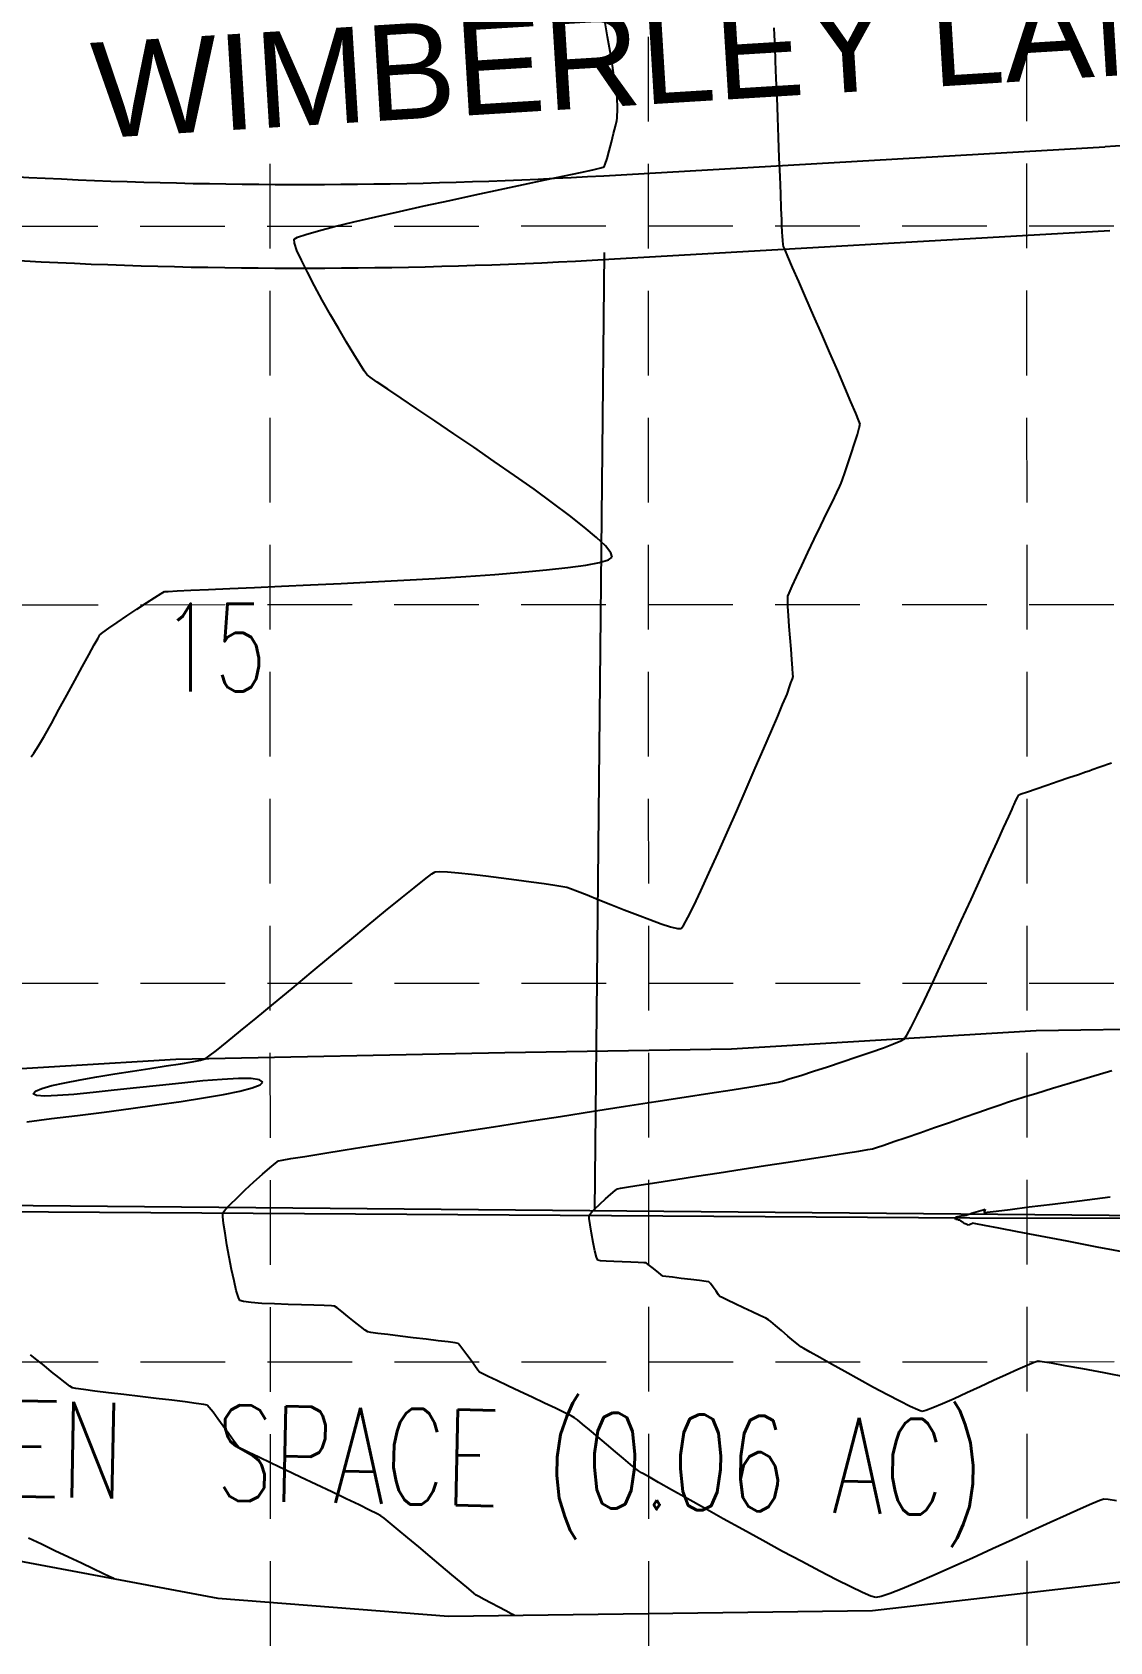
# Model space of a CAD drawing. Extents: x -500 to 2880, y -1767 to 500.
# Drawn here: x 2230.4 to 2365.7, y -1324.6 to -1122.6 of the extents above; entities that cross this region are included whole.
import ezdxf
from ezdxf.enums import TextEntityAlignment as Align

# ---------------------------------------------------------------- set-up
doc = ezdxf.new("R2010")
doc.units = 0
doc.header["$LTSCALE"] = 25
doc.header["$MEASUREMENT"] = 0
doc.linetypes.add('DASHED', pattern=[0.75, 0.5, -0.25])
doc.linetypes.add('HIDDEN', pattern=[0.375, 0.25, -0.125])
for name, color, linetype in [('CONT-MJR', 11, 'DASHED'), ('CONT-MNR', 9, 'HIDDEN'), ('GRID', 254, 'HIDDEN'), ('P-LOTS', 1, 'CONTINUOUS'), ('P-ROW', 2, 'CONTINUOUS'), ('PHASE2', 9, 'CONTINUOUS'), ('PHASE2TEXT', 9, 'CONTINUOUS'), ('SRF-FLT', 7, 'CONTINUOUS'), ('STREET', 6, 'CONTINUOUS')]:
    doc.layers.add(name, color=color, linetype=linetype)
doc.styles.get("Standard").update_dxf_attribs({"font": 'ARIAL.TTF'})
doc.styles.add('TEXT100', font='simplex.shx', dxfattribs={"height": 8.8})

msp = doc.modelspace()

# ---------------------------------------------------------------- linework, layer by layer
at = {"layer": 'CONT-MJR', "color": 35}
for p, q in [((2323.63, -1123.04, 585), (2323.59, -1122.11, 585)), ((2323.69, -1124.46, 585), (2323.63, -1123.04, 585)), ((2323.76, -1126.29, 585), (2323.69, -1124.46, 585)), ((2323.85, -1128.44, 585), (2323.76, -1126.29, 585)), ((2323.94, -1130.82, 585), (2323.85, -1128.44, 585)), ((2324.04, -1133.33, 585), (2323.94, -1130.82, 585)), ((2324.13, -1135.88, 585), (2324.04, -1133.33, 585)), ((2324.23, -1138.4, 585), (2324.13, -1135.88, 585)), ((2324.32, -1140.77, 585), (2324.23, -1138.4, 585)), ((2324.4, -1142.93, 585), (2324.32, -1140.77, 585)), ((2324.47, -1144.76, 585), (2324.4, -1142.93, 585)), ((2324.53, -1146.19, 585), (2324.47, -1144.76, 585)), ((2324.56, -1147.13, 585), (2324.53, -1146.19, 585)), ((2324.57, -1147.48, 585), (2324.56, -1147.13, 585)), ((2324.59, -1147.74, 585), (2324.57, -1147.48, 585)), ((2324.63, -1148.23, 585), (2324.59, -1147.74, 585)), ((2324.68, -1148.8, 585), (2324.63, -1148.23, 585)), ((2324.73, -1149.29, 585), (2324.68, -1148.8, 585)), ((2324.76, -1149.54, 585), (2324.73, -1149.29, 585)), ((2324.91, -1149.88, 585), (2324.76, -1149.54, 585)), ((2325.3, -1150.79, 585), (2324.91, -1149.88, 585)), ((2325.9, -1152.17, 585), (2325.3, -1150.79, 585)), ((2326.67, -1153.93, 585), (2325.9, -1152.17, 585)), ((2327.57, -1155.97, 585), (2326.67, -1153.93, 585)), ((2328.54, -1158.21, 585), (2327.57, -1155.97, 585)), ((2329.56, -1160.55, 585), (2328.54, -1158.21, 585)), ((2330.58, -1162.89, 585), (2329.56, -1160.55, 585)), ((2331.56, -1165.14, 585), (2330.58, -1162.89, 585)), ((2332.45, -1167.22, 585), (2331.56, -1165.14, 585)), ((2333.22, -1169.02, 585), (2332.45, -1167.22, 585)), ((2333.82, -1170.45, 585), (2333.22, -1169.02, 585)), ((2334.22, -1171.42, 585), (2333.82, -1170.45, 585)), ((2333.67, -1174.27, 585), (2334.03, -1173.14, 585)), ((2334.03, -1173.14, 585), (2334.27, -1172.29, 585)), ((2334.36, -1171.84, 585), (2334.22, -1171.42, 585)), ((2334.27, -1172.29, 585), (2334.36, -1171.84, 585)), ((2333.26, -1175.54, 585), (2333.67, -1174.27, 585)), ((2332.45, -1177.93, 585), (2332.83, -1176.81, 585)), ((2332.83, -1176.81, 585), (2333.26, -1175.54, 585)), ((2331.82, -1179.59, 585), (2331.99, -1179.22, 585)), ((2331.99, -1179.22, 585), (2332.15, -1178.78, 585)), ((2332.15, -1178.78, 585), (2332.45, -1177.93, 585)), ((2330.89, -1181.55, 585), (2331.44, -1180.39, 585)), ((2331.44, -1180.39, 585), (2331.82, -1179.59, 585)), ((2329.43, -1184.56, 585), (2330.2, -1182.97, 585)), ((2330.2, -1182.97, 585), (2330.89, -1181.55, 585)), ((2328.62, -1186.25, 585), (2329.43, -1184.56, 585)), ((2327.81, -1187.94, 585), (2328.62, -1186.25, 585)), ((2327.05, -1189.55, 585), (2327.81, -1187.94, 585)), ((2325.83, -1192.17, 585), (2326.37, -1190.99, 585)), ((2326.37, -1190.99, 585), (2327.05, -1189.55, 585)), ((2325.29, -1193.86, 585), (2325.3, -1193.42, 585)), ((2325.3, -1193.42, 585), (2325.45, -1193.01, 585)), ((2325.45, -1193.01, 585), (2325.83, -1192.17, 585)), ((2325.32, -1194.7, 585), (2325.29, -1193.86, 585)), ((2325.39, -1195.85, 585), (2325.32, -1194.7, 585)), ((2325.48, -1197.2, 585), (2325.39, -1195.85, 585)), ((2325.59, -1198.64, 585), (2325.48, -1197.2, 585)), ((2325.7, -1200.06, 585), (2325.59, -1198.64, 585)), ((2325.8, -1201.36, 585), (2325.7, -1200.06, 585)), ((2325.88, -1202.44, 585), (2325.8, -1201.36, 585)), ((2325.87, -1203.76, 585), (2325.95, -1203.48, 585)), ((2325.94, -1203.18, 585), (2325.88, -1202.44, 585)), ((2325.95, -1203.48, 585), (2325.94, -1203.18, 585)), ((2325.2, -1205.72, 585), (2325.29, -1205.44, 585)), ((2325.29, -1205.44, 585), (2325.48, -1204.91, 585)), ((2325.48, -1204.91, 585), (2325.69, -1204.29, 585)), ((2325.69, -1204.29, 585), (2325.87, -1203.76, 585)), ((2324.03, -1208.45, 585), (2324.65, -1207.01, 585)), ((2324.65, -1207.01, 585), (2325.05, -1206.07, 585)), ((2325.05, -1206.07, 585), (2325.2, -1205.72, 585)), ((2323.23, -1210.32, 585), (2324.03, -1208.45, 585)), ((2322.28, -1212.52, 585), (2323.23, -1210.32, 585)), ((2321.21, -1214.98, 585), (2322.28, -1212.52, 585)), ((2320.07, -1217.61, 585), (2321.21, -1214.98, 585)), ((2318.88, -1220.32, 585), (2320.07, -1217.61, 585)), ((2317.68, -1223.04, 585), (2318.88, -1220.32, 585)), ((2316.51, -1225.68, 585), (2317.68, -1223.04, 585)), ((2315.39, -1228.15, 585), (2316.51, -1225.68, 585)), ((2278.39, -1229.98, 585), (2279.7, -1228.94, 585)), ((2279.7, -1228.94, 585), (2280.61, -1228.26, 585)), ((2280.61, -1228.26, 585), (2281.05, -1227.98, 585)), ((2281.05, -1227.98, 585), (2281.58, -1227.95, 585)), ((2281.58, -1227.95, 585), (2282.57, -1228, 585)), ((2282.57, -1228, 585), (2283.94, -1228.12, 585)), ((2283.94, -1228.12, 585), (2285.58, -1228.29, 585)), ((2285.58, -1228.29, 585), (2287.41, -1228.51, 585)), ((2287.41, -1228.51, 585), (2289.33, -1228.74, 585)), ((2289.33, -1228.74, 585), (2291.25, -1228.99, 585)), ((2291.25, -1228.99, 585), (2293.07, -1229.24, 585)), ((2293.07, -1229.24, 585), (2294.71, -1229.47, 585)), ((2294.71, -1229.47, 585), (2296.07, -1229.67, 585)), ((2296.07, -1229.67, 585), (2297.05, -1229.82, 585)), ((2297.05, -1229.82, 585), (2297.56, -1229.92, 585)), ((2314.37, -1230.37, 585), (2315.39, -1228.15, 585)), ((2274.79, -1232.9, 585), (2276.73, -1231.32, 585)), ((2276.73, -1231.32, 585), (2278.39, -1229.98, 585)), ((2297.56, -1229.92, 585), (2298.03, -1230.08, 585)), ((2298.03, -1230.08, 585), (2298.9, -1230.41, 585)), ((2298.9, -1230.41, 585), (2300.09, -1230.88, 585)), ((2300.09, -1230.88, 585), (2301.51, -1231.46, 585)), ((2301.51, -1231.46, 585), (2303.09, -1232.09, 585)), ((2313.48, -1232.27, 585), (2314.37, -1230.37, 585)), ((2272.64, -1234.68, 585), (2274.79, -1232.9, 585)), ((2303.09, -1232.09, 585), (2304.75, -1232.75, 585)), ((2304.75, -1232.75, 585), (2306.41, -1233.4, 585)), ((2306.41, -1233.4, 585), (2307.99, -1233.99, 585)), ((2312.21, -1234.72, 585), (2312.74, -1233.74, 585)), ((2312.74, -1233.74, 585), (2313.48, -1232.27, 585)), ((2270.33, -1236.59, 585), (2272.64, -1234.68, 585)), ((2307.99, -1233.99, 585), (2309.41, -1234.5, 585)), ((2309.41, -1234.5, 585), (2310.59, -1234.88, 585)), ((2310.59, -1234.88, 585), (2311.45, -1235.1, 585)), ((2311.45, -1235.1, 585), (2311.91, -1235.11, 585)), ((2311.91, -1235.11, 585), (2312.21, -1234.72, 585)), ((2267.92, -1238.59, 585), (2270.33, -1236.59, 585)), ((2265.48, -1240.62, 585), (2267.92, -1238.59, 585)), ((2263.06, -1242.62, 585), (2265.48, -1240.62, 585)), ((2260.74, -1244.55, 585), (2263.06, -1242.62, 585)), ((2258.57, -1246.35, 585), (2260.74, -1244.55, 585)), ((2254.92, -1249.33, 585), (2256.61, -1247.96, 585)), ((2256.61, -1247.96, 585), (2258.57, -1246.35, 585)), ((2253.58, -1250.4, 585), (2254.92, -1249.33, 585)), ((2247.26, -1252.35, 585), (2249.05, -1252.07, 585)), ((2249.05, -1252.07, 585), (2250.53, -1251.83, 585)), ((2250.53, -1251.83, 585), (2251.58, -1251.62, 585)), ((2251.58, -1251.62, 585), (2252.15, -1251.46, 585)), ((2252.15, -1251.46, 585), (2252.63, -1251.13, 585)), ((2252.63, -1251.13, 585), (2253.58, -1250.4, 585)), ((2234.55, -1254.45, 585), (2236.46, -1254.08, 585)), ((2236.46, -1254.08, 585), (2238.58, -1253.71, 585)), ((2238.58, -1253.71, 585), (2240.8, -1253.34, 585)), ((2240.8, -1253.34, 585), (2243.05, -1252.99, 585)), ((2243.05, -1252.99, 585), (2245.23, -1252.66, 585)), ((2245.23, -1252.66, 585), (2247.26, -1252.35, 585)), ((2254.28, -1254.04, 585), (2251.87, -1254.23, 585)), ((2256.33, -1253.94, 585), (2254.28, -1254.04, 585)), ((2257.94, -1253.94, 585), (2256.33, -1253.94, 585)), ((2258.99, -1254.08, 585), (2257.94, -1253.94, 585)), ((2259.39, -1254.38, 585), (2258.99, -1254.08, 585)), ((2230.58, -1255.84, 585), (2230.85, -1255.52, 585)), ((2230.98, -1256.05, 585), (2230.58, -1255.84, 585)), ((2230.85, -1255.52, 585), (2231.65, -1255.17, 585)), ((2232.03, -1256.12, 585), (2230.98, -1256.05, 585)), ((2231.65, -1255.17, 585), (2232.91, -1254.82, 585)), ((2233.63, -1256.06, 585), (2232.03, -1256.12, 585)), ((2232.91, -1254.82, 585), (2234.55, -1254.45, 585)), ((2235.68, -1255.91, 585), (2233.63, -1256.06, 585)), ((2238.09, -1255.68, 585), (2235.68, -1255.91, 585)), ((2240.75, -1255.4, 585), (2238.09, -1255.68, 585)), ((2243.55, -1255.1, 585), (2240.75, -1255.4, 585)), ((2246.41, -1254.78, 585), (2243.55, -1255.1, 585)), ((2249.22, -1254.49, 585), (2246.41, -1254.78, 585)), ((2251.87, -1254.23, 585), (2249.22, -1254.49, 585)), ((2251.96, -1256.34, 585), (2254.45, -1255.91, 585)), ((2254.45, -1255.91, 585), (2256.51, -1255.49, 585)), ((2256.51, -1255.49, 585), (2258.08, -1255.09, 585)), ((2258.08, -1255.09, 585), (2259.06, -1254.72, 585)), ((2259.06, -1254.72, 585), (2259.39, -1254.38, 585)), ((2236.15, -1258.56, 585), (2239.5, -1258.13, 585)), ((2239.5, -1258.13, 585), (2242.83, -1257.69, 585)), ((2242.83, -1257.69, 585), (2246.08, -1257.24, 585)), ((2246.08, -1257.24, 585), (2249.15, -1256.79, 585)), ((2249.15, -1256.79, 585), (2251.96, -1256.34, 585)), ((2229.76, -1259.34, 585), (2232.88, -1258.96, 585)), ((2232.88, -1258.96, 585), (2236.15, -1258.56, 585)), ((2231.03, -1289.21, 585), (2230.24, -1288.58, 585)), ((2231.94, -1289.94, 585), (2231.03, -1289.21, 585)), ((2232.89, -1290.71, 585), (2231.94, -1289.94, 585)), ((2233.8, -1291.44, 585), (2232.89, -1290.71, 585)), ((2234.59, -1292.07, 585), (2233.8, -1291.44, 585)), ((2235.18, -1292.53, 585), (2234.59, -1292.07, 585)), ((2235.51, -1292.74, 585), (2235.18, -1292.53, 585)), ((2235.93, -1292.82, 585), (2235.51, -1292.74, 585)), ((2236.9, -1292.95, 585), (2235.93, -1292.82, 585)), ((2238.3, -1293.13, 585), (2236.9, -1292.95, 585)), ((2240.02, -1293.34, 585), (2238.3, -1293.13, 585)), ((2241.95, -1293.57, 585), (2240.02, -1293.34, 585)), ((2243.99, -1293.81, 585), (2241.95, -1293.57, 585)), ((2246.03, -1294.06, 585), (2243.99, -1293.81, 585)), ((2247.96, -1294.29, 585), (2246.03, -1294.06, 585)), ((2249.67, -1294.5, 585), (2247.96, -1294.29, 585)), ((2251.05, -1294.68, 585), (2249.67, -1294.5, 585)), ((2252, -1294.82, 585), (2251.05, -1294.68, 585)), ((2252.41, -1294.9, 585), (2252, -1294.82, 585)), ((2252.68, -1295.19, 585), (2252.41, -1294.9, 585)), ((2253.15, -1295.79, 585), (2252.68, -1295.19, 585)), ((2253.76, -1296.62, 585), (2253.15, -1295.79, 585)), ((2254.44, -1297.55, 585), (2253.76, -1296.62, 585)), ((2255.11, -1298.49, 585), (2254.44, -1297.55, 585)), ((2255.72, -1299.32, 585), (2255.11, -1298.49, 585)), ((2256.18, -1299.95, 585), (2255.72, -1299.32, 585)), ((2256.44, -1300.25, 585), (2256.18, -1299.95, 585)), ((2256.79, -1300.44, 585), (2256.44, -1300.25, 585)), ((2257.63, -1300.85, 585), (2256.79, -1300.44, 585)), ((2258.88, -1301.45, 585), (2257.63, -1300.85, 585)), ((2260.43, -1302.19, 585), (2258.88, -1301.45, 585)), ((2262.21, -1303.03, 585), (2260.43, -1302.19, 585)), ((2264.13, -1303.94, 585), (2262.21, -1303.03, 585)), ((2266.11, -1304.87, 585), (2264.13, -1303.94, 585)), ((2268.05, -1305.79, 585), (2266.11, -1304.87, 585)), ((2269.87, -1306.65, 585), (2268.05, -1305.79, 585)), ((2271.48, -1307.42, 585), (2269.87, -1306.65, 585)), ((2272.8, -1308.06, 585), (2271.48, -1307.42, 585)), ((2273.73, -1308.52, 585), (2272.8, -1308.06, 585)), ((2274.2, -1308.77, 585), (2273.73, -1308.52, 585)), ((2274.61, -1309.08, 585), (2274.2, -1308.77, 585)), ((2275.37, -1309.69, 585), (2274.61, -1309.08, 585)), ((2276.39, -1310.54, 585), (2275.37, -1309.69, 585)), ((2277.62, -1311.56, 585), (2276.39, -1310.54, 585)), ((2278.98, -1312.69, 585), (2277.62, -1311.56, 585)), ((2280.4, -1313.88, 585), (2278.98, -1312.69, 585)), ((2281.8, -1315.07, 585), (2280.4, -1313.88, 585)), ((2283.13, -1316.18, 585), (2281.8, -1315.07, 585)), ((2284.3, -1317.16, 585), (2283.13, -1316.18, 585)), ((2285.24, -1317.96, 585), (2284.3, -1317.16, 585)), ((2285.89, -1318.5, 585), (2285.24, -1317.96, 585)), ((2286.17, -1318.73, 585), (2285.89, -1318.5, 585)), ((2286.51, -1318.92, 585), (2286.17, -1318.73, 585)), ((2287.19, -1319.29, 585), (2286.51, -1318.92, 585)), ((2288.07, -1319.75, 585), (2287.19, -1319.29, 585)), ((2289.02, -1320.26, 585), (2288.07, -1319.75, 585)), ((2289.9, -1320.72, 585), (2289.02, -1320.26, 585)), ((2290.58, -1321.08, 585), (2289.9, -1320.72, 585)), ((2290.93, -1321.26, 585), (2290.58, -1321.08, 585))]:
    msp.add_line(p, q, dxfattribs=at)
at = {"layer": 'CONT-MNR', "color": 35}
for p, q in [((2302.68, -1123.24, 586), (2302.38, -1121.46, 586)), ((2302.98, -1125.07, 586), (2302.68, -1123.24, 586)), ((2303.27, -1126.82, 586), (2302.98, -1125.07, 586)), ((2303.51, -1128.39, 586), (2303.27, -1126.82, 586)), ((2303.71, -1129.67, 586), (2303.51, -1128.39, 586)), ((2303.83, -1130.54, 586), (2303.71, -1129.67, 586)), ((2303.88, -1130.88, 586), (2303.83, -1130.54, 586)), ((2303.89, -1131.2, 586), (2303.88, -1130.88, 586)), ((2303.9, -1131.81, 586), (2303.89, -1131.2, 586)), ((2303.89, -1133.13, 586), (2303.9, -1132.52, 586)), ((2303.9, -1132.52, 586), (2303.9, -1131.81, 586)), ((2303.43, -1135.37, 586), (2303.66, -1134.43, 586)), ((2303.66, -1134.43, 586), (2303.82, -1133.74, 586)), ((2303.82, -1133.74, 586), (2303.88, -1133.44, 586)), ((2303.88, -1133.44, 586), (2303.89, -1133.13, 586)), ((2302.88, -1137.54, 586), (2303.16, -1136.45, 586)), ((2303.16, -1136.45, 586), (2303.43, -1135.37, 586)), ((2302.39, -1139.21, 586), (2302.61, -1138.5, 586)), ((2302.61, -1138.5, 586), (2302.88, -1137.54, 586)), ((2294.85, -1141.19, 586), (2297.26, -1140.68, 586)), ((2297.26, -1140.68, 586), (2299.28, -1140.25, 586)), ((2299.28, -1140.25, 586), (2300.83, -1139.9, 586)), ((2300.83, -1139.9, 586), (2301.84, -1139.67, 586)), ((2301.84, -1139.67, 586), (2302.23, -1139.55, 586)), ((2302.23, -1139.55, 586), (2302.39, -1139.21, 586)), ((2286.06, -1143.07, 586), (2289.17, -1142.4, 586)), ((2289.17, -1142.4, 586), (2292.13, -1141.77, 586)), ((2292.13, -1141.77, 586), (2294.85, -1141.19, 586)), ((2276.55, -1145.14, 586), (2279.67, -1144.45, 586)), ((2279.67, -1144.45, 586), (2282.86, -1143.76, 586)), ((2282.86, -1143.76, 586), (2286.06, -1143.07, 586)), ((2266.37, -1147.56, 586), (2268.41, -1147.03, 586)), ((2268.41, -1147.03, 586), (2270.84, -1146.45, 586)), ((2270.84, -1146.45, 586), (2273.58, -1145.81, 586)), ((2273.58, -1145.81, 586), (2276.55, -1145.14, 586)), ((2263.33, -1148.62, 586), (2263.75, -1148.36, 586)), ((2263.36, -1149.12, 586), (2263.33, -1148.62, 586)), ((2263.75, -1148.36, 586), (2264.79, -1148.01, 586)), ((2264.79, -1148.01, 586), (2266.37, -1147.56, 586)), ((2263.68, -1150.03, 586), (2263.36, -1149.12, 586)), ((2264.24, -1151.27, 586), (2263.68, -1150.03, 586)), ((2264.99, -1152.77, 586), (2264.24, -1151.27, 586)), ((2265.88, -1154.46, 586), (2264.99, -1152.77, 586)), ((2266.86, -1156.26, 586), (2265.88, -1154.46, 586)), ((2267.9, -1158.09, 586), (2266.86, -1156.26, 586)), ((2268.93, -1159.88, 586), (2267.9, -1158.09, 586)), ((2269.92, -1161.55, 586), (2268.93, -1159.88, 586)), ((2270.81, -1163.03, 586), (2269.92, -1161.55, 586)), ((2271.56, -1164.25, 586), (2270.81, -1163.03, 586)), ((2272.13, -1165.12, 586), (2271.56, -1164.25, 586)), ((2272.45, -1165.58, 586), (2272.13, -1165.12, 586)), ((2272.86, -1165.91, 586), (2272.45, -1165.58, 586)), ((2273.76, -1166.54, 586), (2272.86, -1165.91, 586)), ((2275.08, -1167.45, 586), (2273.76, -1166.54, 586)), ((2276.76, -1168.58, 586), (2275.08, -1167.45, 586)), ((2278.75, -1169.92, 586), (2276.76, -1168.58, 586)), ((2280.97, -1171.41, 586), (2278.75, -1169.92, 586)), ((2283.37, -1173.03, 586), (2280.97, -1171.41, 586)), ((2285.88, -1174.73, 586), (2283.37, -1173.03, 586)), ((2288.44, -1176.49, 586), (2285.88, -1174.73, 586)), ((2290.98, -1178.26, 586), (2288.44, -1176.49, 586)), ((2293.44, -1180, 586), (2290.98, -1178.26, 586)), ((2295.77, -1181.69, 586), (2293.44, -1180, 586)), ((2297.89, -1183.28, 586), (2295.77, -1181.69, 586)), ((2299.75, -1184.74, 586), (2297.89, -1183.28, 586)), ((2301.28, -1186.03, 586), (2299.75, -1184.74, 586)), ((2302.41, -1187.11, 586), (2301.28, -1186.03, 586)), ((2303.09, -1187.95, 586), (2302.41, -1187.11, 586)), ((2299.95, -1189.51, 586), (2301.67, -1189.19, 586)), ((2301.67, -1189.19, 586), (2302.79, -1188.86, 586)), ((2302.79, -1188.86, 586), (2303.25, -1188.51, 586)), ((2303.25, -1188.51, 586), (2303.09, -1187.95, 586)), ((2273.14, -1191.62, 586), (2277.11, -1191.41, 586)), ((2277.11, -1191.41, 586), (2281.03, -1191.18, 586)), ((2281.03, -1191.18, 586), (2284.86, -1190.94, 586)), ((2284.86, -1190.94, 586), (2288.51, -1190.68, 586)), ((2288.51, -1190.68, 586), (2291.91, -1190.41, 586)), ((2291.91, -1190.41, 586), (2295, -1190.12, 586)), ((2295, -1190.12, 586), (2297.7, -1189.82, 586)), ((2297.7, -1189.82, 586), (2299.95, -1189.51, 586)), ((2245.85, -1193.56, 586), (2246.64, -1193.07, 586)), ((2246.64, -1193.07, 586), (2247.07, -1192.84, 586)), ((2247.07, -1192.84, 586), (2247.51, -1192.8, 586)), ((2247.51, -1192.8, 586), (2248.63, -1192.74, 586)), ((2248.63, -1192.74, 586), (2250.34, -1192.66, 586)), ((2250.34, -1192.66, 586), (2252.57, -1192.57, 586)), ((2252.57, -1192.57, 586), (2255.27, -1192.45, 586)), ((2255.27, -1192.45, 586), (2258.35, -1192.32, 586)), ((2258.35, -1192.32, 586), (2261.75, -1192.17, 586)), ((2261.75, -1192.17, 586), (2265.39, -1192, 586)), ((2265.39, -1192, 586), (2269.22, -1191.82, 586)), ((2269.22, -1191.82, 586), (2273.14, -1191.62, 586)), ((2242.32, -1195.88, 586), (2243.58, -1195.04, 586)), ((2243.58, -1195.04, 586), (2244.79, -1194.24, 586)), ((2244.79, -1194.24, 586), (2245.85, -1193.56, 586)), ((2239.33, -1197.97, 586), (2240.08, -1197.42, 586)), ((2240.08, -1197.42, 586), (2241.12, -1196.7, 586)), ((2241.12, -1196.7, 586), (2242.32, -1195.88, 586)), ((2237.54, -1200.76, 586), (2238.22, -1199.52, 586)), ((2238.22, -1199.52, 586), (2238.71, -1198.66, 586)), ((2238.71, -1198.66, 586), (2238.95, -1198.27, 586)), ((2238.95, -1198.27, 586), (2239.33, -1197.97, 586)), ((2236.71, -1202.28, 586), (2237.54, -1200.76, 586)), ((2235.79, -1204, 586), (2236.71, -1202.28, 586)), ((2234.8, -1205.81, 586), (2235.79, -1204, 586)), ((2232.85, -1209.37, 586), (2233.81, -1207.64, 586)), ((2233.81, -1207.64, 586), (2234.8, -1205.81, 586)), ((2231.98, -1210.92, 586), (2232.85, -1209.37, 586)), ((2231.23, -1212.2, 586), (2231.98, -1210.92, 586)), ((2230.31, -1213.55, 586), (2230.66, -1213.11, 586)), ((2230.66, -1213.11, 586), (2231.23, -1212.2, 586)), ((2361.77, -1215.76, 584), (2362.66, -1215.46, 584)), ((2362.66, -1215.46, 584), (2363.11, -1215.3, 584)), ((2363.11, -1215.3, 584), (2363.52, -1215.16, 584)), ((2363.52, -1215.16, 584), (2364.48, -1214.82, 584)), ((2364.48, -1214.82, 584), (2365.94, -1214.3, 584)), ((2355.37, -1217.95, 584), (2356.49, -1217.56, 584)), ((2356.49, -1217.56, 584), (2357.81, -1217.11, 584)), ((2357.81, -1217.11, 584), (2359.22, -1216.63, 584)), ((2359.22, -1216.63, 584), (2360.58, -1216.17, 584)), ((2360.58, -1216.17, 584), (2361.77, -1215.76, 584)), ((2353.59, -1219.81, 584), (2353.71, -1219.55, 584)), ((2353.71, -1219.55, 584), (2353.93, -1219.06, 584)), ((2353.93, -1219.06, 584), (2354.16, -1218.58, 584)), ((2354.16, -1218.58, 584), (2354.3, -1218.34, 584)), ((2354.3, -1218.34, 584), (2354.6, -1218.22, 584)), ((2354.6, -1218.22, 584), (2355.37, -1217.95, 584)), ((2352.39, -1222.47, 584), (2353.03, -1221.06, 584)), ((2353.03, -1221.06, 584), (2353.44, -1220.14, 584)), ((2353.44, -1220.14, 584), (2353.59, -1219.81, 584)), ((2351.56, -1224.29, 584), (2352.39, -1222.47, 584)), ((2350.58, -1226.46, 584), (2351.56, -1224.29, 584)), ((2349.48, -1228.87, 584), (2350.58, -1226.46, 584)), ((2348.3, -1231.45, 584), (2349.48, -1228.87, 584)), ((2347.07, -1234.13, 584), (2348.3, -1231.45, 584)), ((2345.84, -1236.81, 584), (2347.07, -1234.13, 584)), ((2344.63, -1239.42, 584), (2345.84, -1236.81, 584)), ((2343.48, -1241.87, 584), (2344.63, -1239.42, 584)), ((2342.44, -1244.08, 584), (2343.48, -1241.87, 584)), ((2340.78, -1247.48, 584), (2341.52, -1245.98, 584)), ((2341.52, -1245.98, 584), (2342.44, -1244.08, 584)), ((2340.25, -1248.49, 584), (2340.78, -1247.48, 584)), ((2337.29, -1250.07, 584), (2338.58, -1249.58, 584)), ((2338.58, -1249.58, 584), (2339.5, -1249.2, 584)), ((2339.5, -1249.2, 584), (2339.96, -1248.94, 584)), ((2339.96, -1248.94, 584), (2340.25, -1248.49, 584)), ((2330.29, -1252.45, 584), (2332.14, -1251.84, 584)), ((2332.14, -1251.84, 584), (2333.98, -1251.22, 584)), ((2333.98, -1251.22, 584), (2335.73, -1250.62, 584)), ((2335.73, -1250.62, 584), (2337.29, -1250.07, 584)), ((2324.65, -1254.24, 584), (2325.61, -1253.94, 584)), ((2325.61, -1253.94, 584), (2326.94, -1253.53, 584)), ((2326.94, -1253.53, 584), (2328.53, -1253.02, 584)), ((2328.53, -1253.02, 584), (2330.29, -1252.45, 584)), ((2360.78, -1254.46, 583), (2363.29, -1253.7, 583)), ((2363.29, -1253.7, 583), (2365.95, -1252.9, 583)), ((2312.29, -1256.26, 584), (2315.5, -1255.76, 584)), ((2315.5, -1255.76, 584), (2318.3, -1255.33, 584)), ((2318.3, -1255.33, 584), (2320.64, -1254.96, 584)), ((2320.64, -1254.96, 584), (2322.43, -1254.67, 584)), ((2322.43, -1254.67, 584), (2323.61, -1254.48, 584)), ((2323.61, -1254.48, 584), (2324.12, -1254.39, 584)), ((2324.12, -1254.39, 584), (2324.65, -1254.24, 584)), ((2354.98, -1256.22, 583), (2356.55, -1255.75, 583)), ((2356.55, -1255.75, 583), (2358.51, -1255.15, 583)), ((2358.51, -1255.15, 583), (2360.78, -1254.46, 583)), ((2296.76, -1258.67, 584), (2300.91, -1258.03, 584)), ((2300.91, -1258.03, 584), (2304.93, -1257.4, 584)), ((2304.93, -1257.4, 584), (2308.74, -1256.81, 584)), ((2308.74, -1256.81, 584), (2312.29, -1256.26, 584)), ((2349.15, -1258.18, 583), (2350.68, -1257.65, 583)), ((2350.68, -1257.65, 583), (2351.94, -1257.21, 583)), ((2351.94, -1257.21, 583), (2352.87, -1256.89, 583)), ((2352.87, -1256.89, 583), (2353.37, -1256.72, 583)), ((2353.37, -1256.72, 583), (2353.9, -1256.55, 583)), ((2353.9, -1256.55, 583), (2354.98, -1256.22, 583)), ((2284.2, -1260.62, 584), (2288.34, -1259.97, 584)), ((2288.34, -1259.97, 584), (2292.55, -1259.32, 584)), ((2292.55, -1259.32, 584), (2296.76, -1258.67, 584)), ((2341.87, -1260.72, 583), (2343.71, -1260.08, 583)), ((2343.71, -1260.08, 583), (2345.59, -1259.43, 583)), ((2345.59, -1259.43, 583), (2347.42, -1258.78, 583)), ((2347.42, -1258.78, 583), (2349.15, -1258.18, 583)), ((2272.89, -1262.38, 584), (2276.41, -1261.83, 584)), ((2276.41, -1261.83, 584), (2280.2, -1261.24, 584)), ((2280.2, -1261.24, 584), (2284.2, -1260.62, 584)), ((2337.34, -1262.27, 583), (2338.61, -1261.84, 583)), ((2338.61, -1261.84, 583), (2340.15, -1261.31, 583)), ((2340.15, -1261.31, 583), (2341.87, -1260.72, 583)), ((2261.36, -1264.26, 584), (2261.81, -1264.17, 584)), ((2261.81, -1264.17, 584), (2262.93, -1263.97, 584)), ((2262.93, -1263.97, 584), (2264.67, -1263.69, 584)), ((2264.67, -1263.69, 584), (2266.95, -1263.32, 584)), ((2266.95, -1263.32, 584), (2269.72, -1262.88, 584)), ((2269.72, -1262.88, 584), (2272.89, -1262.38, 584)), ((2325.34, -1264.41, 583), (2328.02, -1264, 583)), ((2328.02, -1264, 583), (2330.44, -1263.62, 583)), ((2330.44, -1263.62, 583), (2332.54, -1263.29, 583)), ((2332.54, -1263.29, 583), (2334.2, -1263.02, 583)), ((2334.2, -1263.02, 583), (2335.35, -1262.83, 583)), ((2335.35, -1262.83, 583), (2335.91, -1262.73, 583)), ((2335.91, -1262.73, 583), (2336.42, -1262.57, 583)), ((2336.42, -1262.57, 583), (2337.34, -1262.27, 583)), ((2258.28, -1266.9, 584), (2259.34, -1265.94, 584)), ((2259.34, -1265.94, 584), (2260.28, -1265.12, 584)), ((2260.28, -1265.12, 584), (2260.98, -1264.54, 584)), ((2260.98, -1264.54, 584), (2261.36, -1264.26, 584)), ((2311.22, -1266.59, 583), (2313.85, -1266.18, 583)), ((2313.85, -1266.18, 583), (2316.66, -1265.75, 583)), ((2316.66, -1265.75, 583), (2319.57, -1265.3, 583)), ((2319.57, -1265.3, 583), (2322.49, -1264.85, 583)), ((2322.49, -1264.85, 583), (2325.34, -1264.41, 583)), ((2256.16, -1268.89, 584), (2257.19, -1267.91, 584)), ((2257.19, -1267.91, 584), (2258.28, -1266.9, 584)), ((2303.1, -1268.43, 583), (2303.63, -1267.97, 583)), ((2303.63, -1267.97, 583), (2303.91, -1267.76, 583)), ((2303.91, -1267.76, 583), (2304.31, -1267.68, 583)), ((2304.31, -1267.68, 583), (2305.32, -1267.51, 583)), ((2305.32, -1267.51, 583), (2306.87, -1267.27, 583)), ((2306.87, -1267.27, 583), (2308.87, -1266.95, 583)), ((2308.87, -1266.95, 583), (2311.22, -1266.59, 583)), ((2254.66, -1270.41, 584), (2255.28, -1269.75, 584)), ((2255.28, -1269.75, 584), (2256.16, -1268.89, 584)), ((2301.05, -1270.32, 583), (2301.71, -1269.69, 583)), ((2301.71, -1269.69, 583), (2302.42, -1269.03, 583)), ((2302.42, -1269.03, 583), (2303.1, -1268.43, 583)), ((2353.21, -1270.34, 582), (2355.6, -1270.04, 582)), ((2355.6, -1270.04, 582), (2358.53, -1269.67, 582)), ((2358.53, -1269.67, 582), (2361.93, -1269.25, 582)), ((2361.93, -1269.25, 582), (2365.75, -1268.77, 582)), ((2254.39, -1270.78, 584), (2254.66, -1270.41, 584)), ((2254.39, -1271.23, 584), (2254.39, -1270.78, 584)), ((2254.48, -1272.11, 584), (2254.39, -1271.23, 584)), ((2254.66, -1273.34, 584), (2254.48, -1272.11, 584)), ((2300.36, -1271.09, 583), (2300.57, -1270.81, 583)), ((2300.37, -1271.48, 583), (2300.36, -1271.09, 583)), ((2300.48, -1272.29, 583), (2300.37, -1271.48, 583)), ((2300.57, -1270.81, 583), (2301.05, -1270.32, 583)), ((2346.32, -1271.39, 582), (2346.39, -1271.32, 582)), ((2346.34, -1271.5, 582), (2346.32, -1271.39, 582)), ((2346.37, -1271.6, 582), (2346.34, -1271.5, 582)), ((2346.48, -1271.61, 582), (2346.37, -1271.6, 582)), ((2346.39, -1271.32, 582), (2346.46, -1271.26, 582)), ((2346.46, -1271.26, 582), (2346.65, -1271.23, 582)), ((2346.6, -1271.62, 582), (2346.48, -1271.61, 582)), ((2346.64, -1271.65, 582), (2346.6, -1271.62, 582)), ((2346.68, -1271.68, 582), (2346.64, -1271.65, 582)), ((2346.65, -1271.23, 582), (2347.06, -1271.16, 582)), ((2346.79, -1271.69, 582), (2346.68, -1271.68, 582)), ((2346.9, -1271.71, 582), (2346.79, -1271.69, 582)), ((2346.96, -1271.78, 582), (2346.9, -1271.71, 582)), ((2347.07, -1271.83, 582), (2346.96, -1271.78, 582)), ((2347.06, -1271.16, 582), (2347.48, -1271.1, 582)), ((2347.19, -1271.89, 582), (2347.07, -1271.83, 582)), ((2347.27, -1271.96, 582), (2347.19, -1271.89, 582)), ((2347.35, -1272.02, 582), (2347.27, -1271.96, 582)), ((2347.49, -1272.11, 582), (2347.35, -1272.02, 582)), ((2347.48, -1271.1, 582), (2347.69, -1271.07, 582)), ((2347.76, -1272.25, 582), (2347.49, -1272.11, 582)), ((2347.69, -1271.07, 582), (2347.88, -1271, 582)), ((2347.93, -1272.33, 582), (2347.76, -1272.25, 582)), ((2347.88, -1271, 582), (2348.18, -1270.9, 582)), ((2348.09, -1272.27, 582), (2347.93, -1272.33, 582)), ((2348.34, -1272.16, 582), (2348.09, -1272.27, 582)), ((2348.18, -1270.9, 582), (2348.36, -1270.83, 582)), ((2348.49, -1272.09, 582), (2348.34, -1272.16, 582)), ((2348.36, -1270.83, 582), (2348.65, -1270.74, 582)), ((2348.88, -1272.16, 582), (2348.49, -1272.09, 582)), ((2348.65, -1270.74, 582), (2349.23, -1270.56, 582)), ((2349.99, -1272.38, 582), (2348.88, -1272.16, 582)), ((2349.23, -1270.56, 582), (2349.8, -1270.38, 582)), ((2349.8, -1270.38, 582), (2350.07, -1270.31, 582)), ((2349.96, -1270.63, 582), (2349.92, -1270.74, 582)), ((2349.92, -1270.74, 582), (2350.31, -1270.7, 582)), ((2350.04, -1270.43, 582), (2349.96, -1270.63, 582)), ((2350.07, -1270.31, 582), (2350.04, -1270.43, 582)), ((2350.31, -1270.7, 582), (2351.43, -1270.56, 582)), ((2351.43, -1270.56, 582), (2353.21, -1270.34, 582)), ((2254.9, -1274.78, 584), (2254.66, -1273.34, 584)), ((2300.65, -1273.34, 583), (2300.48, -1272.29, 583)), ((2300.87, -1274.48, 583), (2300.65, -1273.34, 583)), ((2351.77, -1272.71, 582), (2349.99, -1272.38, 582)), ((2354.13, -1273.16, 582), (2351.77, -1272.71, 582)), ((2357.02, -1273.71, 582), (2354.13, -1273.16, 582)), ((2360.38, -1274.35, 582), (2357.02, -1273.71, 582)), ((2255.18, -1276.33, 584), (2254.9, -1274.78, 584)), ((2301.09, -1275.53, 583), (2300.87, -1274.48, 583)), ((2301.29, -1276.32, 583), (2301.09, -1275.53, 583)), ((2364.13, -1275.07, 582), (2360.38, -1274.35, 582)), ((2368.21, -1275.84, 582), (2364.13, -1275.07, 582)), ((2255.48, -1277.88, 584), (2255.18, -1276.33, 584)), ((2255.78, -1279.31, 584), (2255.48, -1277.88, 584)), ((2301.45, -1276.7, 583), (2301.29, -1276.32, 583)), ((2301.79, -1276.78, 583), (2301.45, -1276.7, 583)), ((2302.49, -1276.85, 583), (2301.79, -1276.78, 583)), ((2303.45, -1276.9, 583), (2302.49, -1276.85, 583)), ((2304.52, -1276.94, 583), (2303.45, -1276.9, 583)), ((2305.59, -1276.98, 583), (2304.52, -1276.94, 583)), ((2306.53, -1277, 583), (2305.59, -1276.98, 583)), ((2307.21, -1277.03, 583), (2306.53, -1277, 583)), ((2307.5, -1277.05, 583), (2307.21, -1277.03, 583)), ((2307.77, -1277.24, 583), (2307.5, -1277.05, 583)), ((2308.27, -1277.64, 583), (2307.77, -1277.24, 583)), ((2308.85, -1278.11, 583), (2308.27, -1277.64, 583)), ((2309.35, -1278.51, 583), (2308.85, -1278.11, 583)), ((2256.07, -1280.51, 584), (2255.78, -1279.31, 584)), ((2309.62, -1278.7, 583), (2309.35, -1278.51, 583)), ((2309.99, -1278.76, 583), (2309.62, -1278.7, 583)), ((2310.82, -1278.86, 583), (2309.99, -1278.76, 583)), ((2311.93, -1279, 583), (2310.82, -1278.86, 583)), ((2313.12, -1279.14, 583), (2311.93, -1279, 583)), ((2314.23, -1279.27, 583), (2313.12, -1279.14, 583)), ((2315.05, -1279.38, 583), (2314.23, -1279.27, 583)), ((2315.4, -1279.44, 583), (2315.05, -1279.38, 583)), ((2315.59, -1279.65, 583), (2315.4, -1279.44, 583)), ((2315.91, -1280.09, 583), (2315.59, -1279.65, 583)), ((2316.29, -1280.61, 583), (2315.91, -1280.09, 583)), ((2256.33, -1281.38, 584), (2256.07, -1280.51, 584)), ((2256.53, -1281.79, 584), (2256.33, -1281.38, 584)), ((2256.99, -1281.92, 584), (2256.53, -1281.79, 584)), ((2257.95, -1282.04, 584), (2256.99, -1281.92, 584)), ((2259.28, -1282.13, 584), (2257.95, -1282.04, 584)), ((2260.86, -1282.21, 584), (2259.28, -1282.13, 584)), ((2262.56, -1282.27, 584), (2260.86, -1282.21, 584)), ((2264.25, -1282.33, 584), (2262.56, -1282.27, 584)), ((2265.81, -1282.37, 584), (2264.25, -1282.33, 584)), ((2316.61, -1281.05, 583), (2316.29, -1280.61, 583)), ((2316.78, -1281.27, 583), (2316.61, -1281.05, 583)), ((2317.07, -1281.41, 583), (2316.78, -1281.27, 583)), ((2317.74, -1281.74, 583), (2317.07, -1281.41, 583)), ((2318.68, -1282.18, 583), (2317.74, -1281.74, 583)), ((2319.75, -1282.69, 583), (2318.68, -1282.18, 583)), ((2267.1, -1282.41, 584), (2265.81, -1282.37, 584)), ((2268.01, -1282.45, 584), (2267.1, -1282.41, 584)), ((2268.41, -1282.49, 584), (2268.01, -1282.45, 584)), ((2268.73, -1282.7, 584), (2268.41, -1282.49, 584)), ((2269.32, -1283.16, 584), (2268.73, -1282.7, 584)), ((2270.08, -1283.77, 584), (2269.32, -1283.16, 584)), ((2270.9, -1284.43, 584), (2270.08, -1283.77, 584)), ((2320.84, -1283.2, 583), (2319.75, -1282.69, 583)), ((2321.8, -1283.66, 583), (2320.84, -1283.2, 583)), ((2322.52, -1284.01, 583), (2321.8, -1283.66, 583)), ((2322.86, -1284.18, 583), (2322.52, -1284.01, 583)), ((2323.16, -1284.42, 583), (2322.86, -1284.18, 583)), ((2271.66, -1285.04, 584), (2270.9, -1284.43, 584)), ((2272.25, -1285.5, 584), (2271.66, -1285.04, 584)), ((2272.56, -1285.72, 584), (2272.25, -1285.5, 584)), ((2272.95, -1285.79, 584), (2272.56, -1285.72, 584)), ((2273.84, -1285.91, 584), (2272.95, -1285.79, 584)), ((2275.11, -1286.06, 584), (2273.84, -1285.91, 584)), ((2276.62, -1286.25, 584), (2275.11, -1286.06, 584)), ((2278.26, -1286.44, 584), (2276.62, -1286.25, 584)), ((2323.75, -1284.91, 583), (2323.16, -1284.42, 583)), ((2324.5, -1285.54, 583), (2323.75, -1284.91, 583)), ((2325.31, -1286.23, 583), (2324.5, -1285.54, 583)), ((2326.07, -1286.86, 583), (2325.31, -1286.23, 583)), ((2279.89, -1286.63, 584), (2278.26, -1286.44, 584)), ((2281.4, -1286.82, 584), (2279.89, -1286.63, 584)), ((2282.66, -1286.98, 584), (2281.4, -1286.82, 584)), ((2283.53, -1287.1, 584), (2282.66, -1286.98, 584)), ((2283.9, -1287.17, 584), (2283.53, -1287.1, 584)), ((2284.12, -1287.41, 584), (2283.9, -1287.17, 584)), ((2284.51, -1287.92, 584), (2284.12, -1287.41, 584)), ((2285.01, -1288.59, 584), (2284.51, -1287.92, 584)), ((2326.65, -1287.35, 583), (2326.07, -1286.86, 583)), ((2326.95, -1287.59, 583), (2326.65, -1287.35, 583)), ((2327.3, -1287.79, 583), (2326.95, -1287.59, 583)), ((2328.11, -1288.25, 583), (2327.3, -1287.79, 583)), ((2329.3, -1288.93, 583), (2328.11, -1288.25, 583)), ((2285.53, -1289.31, 584), (2285.01, -1288.59, 584)), ((2286.02, -1289.99, 584), (2285.53, -1289.31, 584)), ((2286.4, -1290.51, 584), (2286.02, -1289.99, 584)), ((2330.79, -1289.76, 583), (2329.3, -1288.93, 583)), ((2332.47, -1290.7, 583), (2330.79, -1289.76, 583)), ((2354.15, -1290.44, 583), (2352.71, -1291.09, 583)), ((2355.35, -1289.91, 583), (2354.15, -1290.44, 583)), ((2356.23, -1289.55, 583), (2355.35, -1289.91, 583)), ((2356.72, -1289.4, 583), (2356.23, -1289.55, 583)), ((2357.23, -1289.46, 583), (2356.72, -1289.4, 583)), ((2358.39, -1289.64, 583), (2357.23, -1289.46, 583)), ((2360.12, -1289.95, 583), (2358.39, -1289.64, 583)), ((2362.35, -1290.36, 583), (2360.12, -1289.95, 583)), ((2364.99, -1290.85, 583), (2362.35, -1290.36, 583)), ((2286.61, -1290.76, 584), (2286.4, -1290.51, 584)), ((2286.93, -1290.93, 584), (2286.61, -1290.76, 584)), ((2287.69, -1291.3, 584), (2286.93, -1290.93, 584)), ((2288.79, -1291.82, 584), (2287.69, -1291.3, 584)), ((2290.15, -1292.47, 584), (2288.79, -1291.82, 584)), ((2291.66, -1293.18, 584), (2290.15, -1292.47, 584)), ((2334.26, -1291.69, 583), (2332.47, -1290.7, 583)), ((2336.07, -1292.68, 583), (2334.26, -1291.69, 583)), ((2351.11, -1291.83, 583), (2349.43, -1292.6, 583)), ((2352.71, -1291.09, 583), (2351.11, -1291.83, 583)), ((2367.98, -1291.42, 583), (2364.99, -1290.85, 583)), ((2293.22, -1293.92, 584), (2291.66, -1293.18, 584)), ((2294.75, -1294.64, 584), (2293.22, -1293.92, 584)), ((2337.8, -1293.6, 583), (2336.07, -1292.68, 583)), ((2339.36, -1294.42, 583), (2337.8, -1293.6, 583)), ((2340.67, -1295.08, 583), (2339.36, -1294.42, 583)), ((2346.16, -1294.1, 583), (2344.72, -1294.73, 583)), ((2347.75, -1293.37, 583), (2346.16, -1294.1, 583)), ((2349.43, -1292.6, 583), (2347.75, -1293.37, 583)), ((2296.14, -1295.3, 584), (2294.75, -1294.64, 584)), ((2297.29, -1295.86, 584), (2296.14, -1295.3, 584)), ((2298.12, -1296.26, 584), (2297.29, -1295.86, 584)), ((2298.53, -1296.48, 584), (2298.12, -1296.26, 584)), ((2298.88, -1296.75, 584), (2298.53, -1296.48, 584)), ((2341.63, -1295.51, 583), (2340.67, -1295.08, 583)), ((2342.14, -1295.68, 583), (2341.63, -1295.51, 583)), ((2342.63, -1295.56, 583), (2342.14, -1295.68, 583)), ((2343.51, -1295.24, 583), (2342.63, -1295.56, 583)), ((2344.72, -1294.73, 583), (2343.51, -1295.24, 583)), ((2299.53, -1297.28, 584), (2298.88, -1296.75, 584)), ((2300.41, -1298.01, 584), (2299.53, -1297.28, 584)), ((2301.44, -1298.88, 584), (2300.41, -1298.01, 584)), ((2302.55, -1299.81, 584), (2301.44, -1298.88, 584)), ((2303.65, -1300.75, 584), (2302.55, -1299.81, 584)), ((2304.68, -1301.61, 584), (2303.65, -1300.75, 584)), ((2305.56, -1302.35, 584), (2304.68, -1301.61, 584)), ((2306.21, -1302.89, 584), (2305.56, -1302.35, 584)), ((2306.56, -1303.16, 584), (2306.21, -1302.89, 584)), ((2306.93, -1303.38, 584), (2306.56, -1303.16, 584)), ((2307.79, -1303.87, 584), (2306.93, -1303.38, 584)), ((2309.07, -1304.6, 584), (2307.79, -1303.87, 584)), ((2310.71, -1305.53, 584), (2309.07, -1304.6, 584)), ((2312.65, -1306.62, 584), (2310.71, -1305.53, 584)), ((2314.83, -1307.84, 584), (2312.65, -1306.62, 584)), ((2317.18, -1309.15, 584), (2314.83, -1307.84, 584)), ((2362.05, -1307.91, 584), (2360.28, -1308.7, 584)), ((2363.47, -1307.28, 584), (2362.05, -1307.91, 584)), ((2364.46, -1306.88, 584), (2363.47, -1307.28, 584)), ((2364.95, -1306.72, 584), (2364.46, -1306.88, 584)), ((2365.51, -1306.75, 584), (2364.95, -1306.72, 584)), ((2366.55, -1306.9, 584), (2365.51, -1306.75, 584)), ((2319.64, -1310.51, 584), (2317.18, -1309.15, 584)), ((2322.15, -1311.89, 584), (2319.64, -1310.51, 584)), ((2358.22, -1309.64, 584), (2355.93, -1310.69, 584)), ((2360.28, -1308.7, 584), (2358.22, -1309.64, 584)), ((2231.6, -1312.36, 586), (2230, -1311.6, 586)), ((2233.29, -1313.17, 586), (2231.6, -1312.36, 586)), ((2324.64, -1313.25, 584), (2322.15, -1311.89, 584)), ((2353.5, -1311.8, 584), (2350.99, -1312.95, 584)), ((2355.93, -1310.69, 584), (2353.5, -1311.8, 584)), ((2235, -1313.97, 586), (2233.29, -1313.17, 586)), ((2236.63, -1314.74, 586), (2235, -1313.97, 586)), ((2327.06, -1314.54, 584), (2324.64, -1313.25, 584)), ((2329.33, -1315.74, 584), (2327.06, -1314.54, 584)), ((2348.47, -1314.09, 584), (2346, -1315.2, 584)), ((2350.99, -1312.95, 584), (2348.47, -1314.09, 584)), ((2238.1, -1315.44, 586), (2236.63, -1314.74, 586)), ((2239.32, -1316.01, 586), (2238.1, -1315.44, 586)), ((2240.21, -1316.43, 586), (2239.32, -1316.01, 586)), ((2240.69, -1316.66, 586), (2240.21, -1316.43, 586)), ((2331.4, -1316.81, 584), (2329.33, -1315.74, 584)), ((2343.67, -1316.23, 584), (2341.53, -1317.15, 584)), ((2346, -1315.2, 584), (2343.67, -1316.23, 584)), ((2333.19, -1317.71, 584), (2331.4, -1316.81, 584)), ((2334.66, -1318.4, 584), (2333.19, -1317.71, 584)), ((2335.73, -1318.85, 584), (2334.66, -1318.4, 584)), ((2338.13, -1318.52, 584), (2337, -1318.9, 584)), ((2339.66, -1317.93, 584), (2338.13, -1318.52, 584)), ((2341.53, -1317.15, 584), (2339.66, -1317.93, 584)), ((2336.35, -1319.02, 584), (2335.73, -1318.85, 584)), ((2337, -1318.9, 584), (2336.35, -1319.02, 584))]:
    msp.add_line(p, q, dxfattribs=at)
at = {"layer": 'GRID', "color": 252, "linetype": 'HIDDEN', "lineweight": 0, "ltscale": 1.7}
for p, q in [((2259.99, 88.03), (2260.37, -1574.68)), ((2307.49, 88.04), (2307.87, -1574.67)), ((2354.99, 88.05), (2355.37, -1574.66)), ((-114.73, -1147.51), (2830.27, -1146.84)), ((-114.72, -1195.01), (2830.28, -1194.34)), ((-114.7, -1242.51), (2830.3, -1241.84)), ((-114.69, -1290.01), (2830.31, -1289.34))]:
    msp.add_line(p, q, dxfattribs=at)
at = {"layer": 'P-LOTS', "color": 9}
for p, q in [((2302.26, -1150.27), (2301.03, -1270.53)), ((2810.37, -1275.12), (1881.05, -1266.74))]:
    msp.add_line(p, q, dxfattribs=at)
at = {"layer": 'P-ROW', "color": 7}
msp.add_line((2302.81, -1151.14), (2365.72, -1147.51), dxfattribs=at)
msp.add_arc((2264.19, -482.25), 670, 261.83045, 273.30502, dxfattribs=at)
at = {"layer": 'PHASE2', "color": 9}
msp.add_line((2302.21, -1140.66), (2365.11, -1137.02), dxfattribs=at)
for centre, radius, start, end in [((2264.19, -482.25), 659.5, 261.83045, 273.30502), ((2402.04, -1776.46), 640.5, 89.48333, 93.30502)]:
    msp.add_arc(centre, radius, start, end, dxfattribs=at)
at = {"layer": 'SRF-FLT'}
for points in [[(2784.6, -1251.77, 580.18), (2765.33, -1251.91, 579.78), (2739.85, -1246.06, 580.32), (2714.54, -1245.53, 580.55), (2688.49, -1245.19, 580.61), (2655.63, -1241.96, 580.73), (2591.47, -1242.63, 580.92), (2558.11, -1243.14, 581.84), (2511.12, -1244.47, 582.01), (2482.51, -1244.17, 582.47), (2440.58, -1245.49, 582.82), (2412, -1247.65, 583.41), (2390.2, -1247.45, 582.84), (2356.48, -1247.96, 583.62), (2318.23, -1250.22, 584.5), (2289.78, -1250.69, 584.08), (2248.47, -1251.54, 585.09), (2220.75, -1253.21, 585.65), (2172.64, -1258.88, 585.88), (2144.97, -1258.12, 585.99), (2101.42, -1257.26, 586.79)], [(1474.39, -1264.98, 599.36), (1656.63, -1265.82, 595.53), (1763, -1267.47, 593.18), (1888.79, -1266.97, 590.72), (2020.41, -1269.25, 589.09), (2348.16, -1271.4, 581.96), (2452.9, -1271.63, 580.71), (2587.74, -1273.01, 579.41), (2729.25, -1275.02, 578.03), (2810.54, -1275.66, 579.33)], [(2111, -1298.29, 587.24), (2139.79, -1300.36, 587.29), (2166.21, -1305.86, 586.87), (2191.93, -1309.75, 586.92), (2217.82, -1312.39, 586.28), (2253.76, -1319.1, 585.84), (2282.7, -1321.37, 585.17), (2335.94, -1320.66, 584.07), (2369.72, -1316.76, 584.58), (2408.95, -1317.73, 584.35), (2437.24, -1320.17, 584.58), (2460.65, -1304.45, 583.35), (2486.2, -1294.19, 582.56), (2512.04, -1293.58, 581.99), (2538.06, -1289.68, 581.75), (2588.96, -1293.03, 581.54), (2630.71, -1298.42, 580.25), (2659.76, -1292.81, 580.05), (2685.56, -1291.09, 579.54), (2707.02, -1305.4, 579.91), (2746.37, -1301.05, 578.56), (2765.36, -1319.82, 578.97)]]:
    msp.add_polyline3d(points, dxfattribs=at)

# ---------------------------------------------------------------- texts
at = {"layer": 'PHASE2TEXT', "color": 9, "style": 'TEXT100', "width": 0.7}
msp.add_text('15', height=11, dxfattribs=at).set_placement((2246.7, -1205.35))
msp.add_text('OPEN  SPACE (0.06 AC)', height=12, rotation=358.8559, dxfattribs=at).set_placement((2211.65, -1306.03))
at = {"layer": 'STREET', "color": 9}
msp.add_text('WIMBERLEY LANE', height=12, rotation=3.5202, dxfattribs=at).set_placement((2312.74, -1131.4), align=Align.CENTER)

doc.saveas('drawing.dxf')
